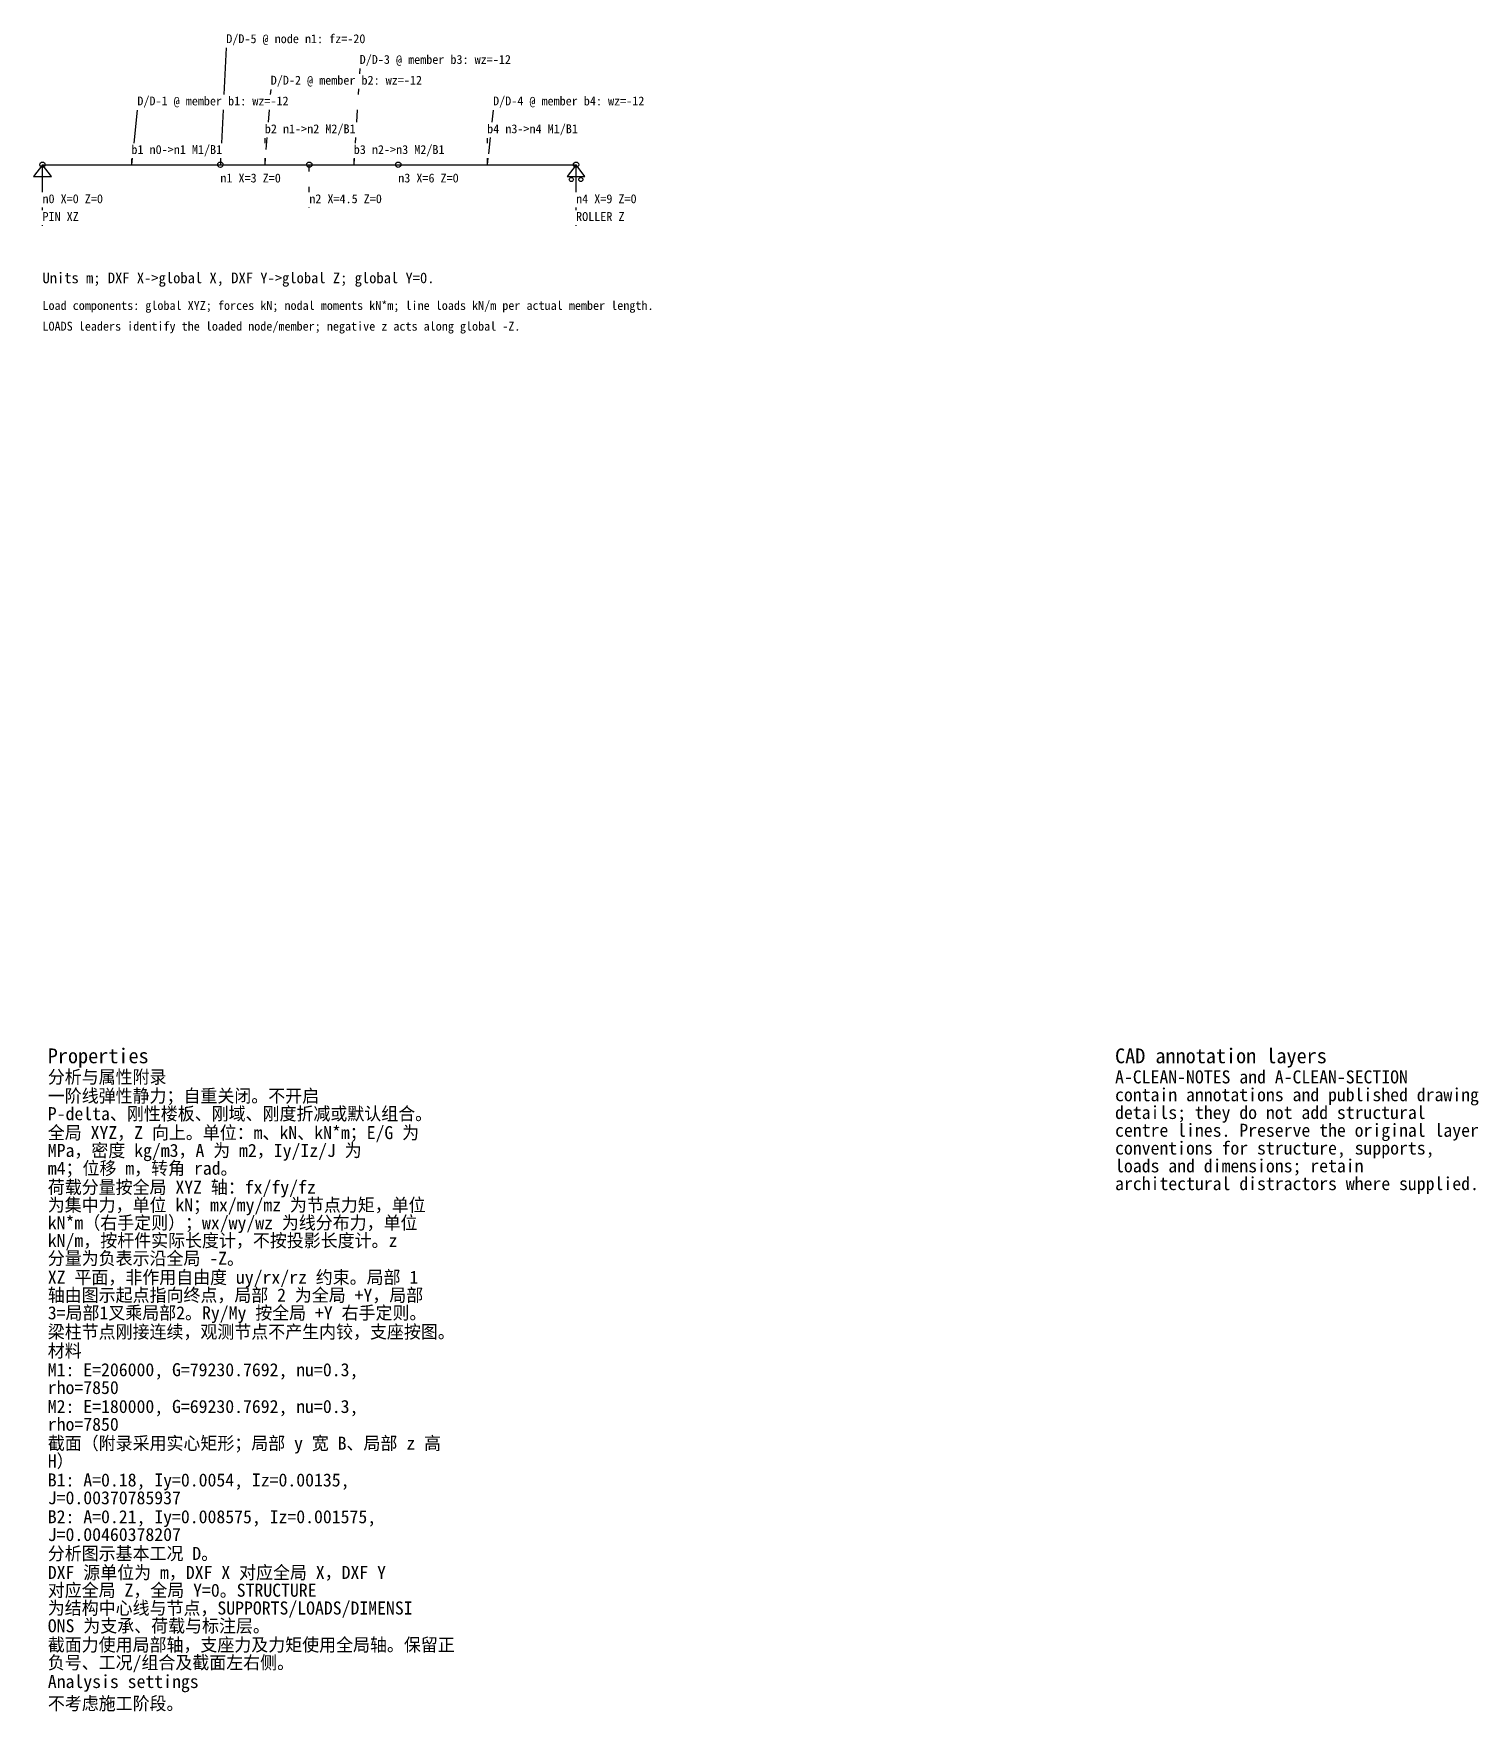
# Model space of a CAD drawing. Header units: metres. Extents: x -0.1 to 24.2, y -26.1 to 2.2.
import ezdxf

# ---------------------------------------------------------------- set-up
doc = ezdxf.new("R2010")
doc.units = ezdxf.units.M
for name, color, linetype in [('DIMENSIONS', 4, 'CONTINUOUS'), ('LOADS', 1, 'CONTINUOUS'), ('STRUCTURE', 7, 'CONTINUOUS'), ('SUPPORTS', 3, 'CONTINUOUS')]:
    doc.layers.add(name, color=color, linetype=linetype)

msp = doc.modelspace()

# ---------------------------------------------------------------- linework, layer by layer
at = {"layer": 'DIMENSIONS'}
for p, q in [((3.75, 0.45), (3.75, 0.365)), ((7.5, 0.45), (7.5, 0.365)), ((0, -0.465), (0, 0)), ((1.5, 0.1), (1.5, 0)), ((3.75, 0.107), (3.75, 0)), ((4.5, -0.115), (4.5, 0)), ((5.25, 0.1), (5.25, 0)), ((7.5, 0.107), (7.5, 0)), ((9, -0.465), (9, 0)), ((4.5, -0.465), (4.5, -0.372)), ((0, -0.73), (0, -0.722)), ((4.5, -0.73), (4.5, -0.722)), ((9, -0.73), (9, -0.722))]:
    msp.add_line(p, q, dxfattribs=at)
at = {"layer": 'LOADS'}
for p, q in [((3.1, 1.97), (3.06, 1.185)), ((5.35, 1.62), (5.345, 1.535)), ((3.85, 1.27), (3.843, 1.185)), ((5.329, 1.278), (5.323, 1.185)), ((1.6, 0.92), (1.54, 0.365)), ((3.047, 0.927), (3.019, 0.365)), ((3.823, 0.927), (3.806, 0.715)), ((5.307, 0.927), (5.294, 0.715)), ((7.6, 0.92), (7.578, 0.715)), ((3.786, 0.458), (3.77, 0.254)), ((5.278, 0.458), (5.273, 0.365)), ((7.55, 0.458), (7.52, 0.184)), ((1.512, 0.107), (1.5, 0)), ((3.005, 0.107), (3, 0)), ((3.758, 0.107), (3.75, 0)), ((5.257, 0.107), (5.25, 0)), ((7.512, 0.107), (7.5, 0))]:
    msp.add_line(p, q, dxfattribs=at)
at = {"layer": 'STRUCTURE'}
for p, q in [((0, 0), (3, 0)), ((3, 0), (4.5, 0)), ((4.5, 0), (6, 0)), ((6, 0), (9, 0))]:
    msp.add_line(p, q, dxfattribs=at)
for centre in [(0, 0), (3, 0), (4.5, 0), (6, 0), (9, 0)]:
    msp.add_circle(centre, 0.045, dxfattribs=at)
at = {"layer": 'SUPPORTS'}
for p, q in [((0, 0), (-0.15, -0.2)), ((0.15, -0.2), (0, 0)), ((0, -0.465), (0, 0)), ((9, 0), (8.85, -0.2)), ((9.15, -0.2), (9, 0)), ((9, -0.465), (9, 0)), ((-0.15, -0.2), (0.15, -0.2)), ((8.85, -0.2), (9.15, -0.2)), ((0, -0.765), (0, -0.722)), ((9, -0.765), (9, -0.722)), ((0, -1.03), (0, -1.022)), ((9, -1.03), (9, -1.022))]:
    msp.add_line(p, q, dxfattribs=at)
for centre in [(8.92, -0.25), (9.08, -0.25)]:
    msp.add_circle(centre, 0.035, dxfattribs=at)

# ---------------------------------------------------------------- texts
at = {"layer": 'A-CLEAN-NOTES'}
for s, height, p in [('Properties', 0.25, (0.09, -15.16)), ('CAD annotation layers', 0.25, (18.09, -15.16)), ('分析与属性附录', 0.22, (0.09, -15.5)), ('A-CLEAN-NOTES and A-CLEAN-SECTION', 0.22, (18.09, -15.5)), ('一阶线弹性静力；自重关闭。不开启', 0.22, (0.09, -15.82)), ('contain annotations and published drawing', 0.22, (18.09, -15.8)), ('P-delta、刚性楼板、刚域、刚度折减或默认组合。', 0.22, (0.09, -16.12)), ('details; they do not add structural', 0.22, (18.09, -16.1)), ('全局 XYZ，Z 向上。单位：m、kN、kN*m；E/G 为', 0.22, (0.09, -16.44)), ('centre lines. Preserve the original layer', 0.22, (18.09, -16.4)), ('MPa，密度 kg/m3，A 为 m2，Iy/Iz/J 为', 0.22, (0.09, -16.74)), ('conventions for structure, supports,', 0.22, (18.09, -16.7)), ('m4；位移 m，转角 rad。', 0.22, (0.09, -17.04)), ('loads and dimensions; retain', 0.22, (18.09, -17)), ('荷载分量按全局 XYZ 轴：fx/fy/fz', 0.22, (0.09, -17.36)), ('architectural distractors where supplied.', 0.22, (18.09, -17.3)), ('为集中力，单位 kN；mx/my/mz 为节点力矩，单位', 0.22, (0.09, -17.66)), ('kN*m（右手定则）；wx/wy/wz 为线分布力，单位', 0.22, (0.09, -17.96)), ('kN/m，按杆件实际长度计，不按投影长度计。z', 0.22, (0.09, -18.26)), ('分量为负表示沿全局 -Z。', 0.22, (0.09, -18.56)), ('XZ 平面，非作用自由度 uy/rx/rz 约束。局部 1', 0.22, (0.09, -18.88)), ('轴由图示起点指向终点，局部 2 为全局 +Y，局部', 0.22, (0.09, -19.18)), ('3=局部1叉乘局部2。Ry/My 按全局 +Y 右手定则。', 0.22, (0.09, -19.48)), ('梁柱节点刚接连续，观测节点不产生内铰，支座按图。', 0.22, (0.09, -19.8)), ('材料', 0.22, (0.09, -20.12)), ('M1: E=206000, G=79230.7692, nu=0.3,', 0.22, (0.09, -20.44)), ('rho=7850', 0.22, (0.09, -20.74)), ('M2: E=180000, G=69230.7692, nu=0.3,', 0.22, (0.09, -21.06)), ('rho=7850', 0.22, (0.09, -21.36)), ('截面（附录采用实心矩形；局部 y 宽 B、局部 z 高', 0.22, (0.09, -21.68)), ('H）', 0.22, (0.09, -21.98)), ('B1: A=0.18, Iy=0.0054, Iz=0.00135,', 0.22, (0.09, -22.3)), ('J=0.00370785937', 0.22, (0.09, -22.6)), ('B2: A=0.21, Iy=0.008575, Iz=0.001575,', 0.22, (0.09, -22.92)), ('J=0.00460378207', 0.22, (0.09, -23.22)), ('分析图示基本工况 D。', 0.22, (0.09, -23.54)), ('DXF 源单位为 m，DXF X 对应全局 X，DXF Y', 0.22, (0.09, -23.86)), ('对应全局 Z，全局 Y=0。STRUCTURE', 0.22, (0.09, -24.16)), ('为结构中心线与节点，SUPPORTS/LOADS/DIMENSI', 0.22, (0.09, -24.46)), ('ONS 为支承、荷载与标注层。', 0.22, (0.09, -24.76)), ('截面力使用局部轴，支座力及力矩使用全局轴。保留正', 0.22, (0.09, -25.08)), ('负号、工况/组合及截面左右侧。', 0.22, (0.09, -25.38)), ('Analysis settings', 0.22, (0.09, -25.7)), ('不考虑施工阶段。', 0.22, (0.09, -26.07))]:
    msp.add_text(s, height=height, dxfattribs=at).set_placement(p)
at = {"layer": 'DIMENSIONS'}
for s, height, p in [('b2 n1->n2 M2/B1', 0.15, (3.75, 0.53)), ('b4 n3->n4 M1/B1', 0.15, (7.5, 0.53)), ('b1 n0->n1 M1/B1', 0.15, (1.5, 0.18)), ('b3 n2->n3 M2/B1', 0.15, (5.25, 0.18)), ('n1 X=3 Z=0', 0.15, (3, -0.3)), ('n3 X=6 Z=0', 0.15, (6, -0.3)), ('n0 X=0 Z=0', 0.15, (0, -0.65)), ('n2 X=4.5 Z=0', 0.15, (4.5, -0.65)), ('n4 X=9 Z=0', 0.15, (9, -0.65)), ('Units m; DXF X->global X, DXF Y->global Z; global Y=0.', 0.18, (0, -2))]:
    msp.add_text(s, height=height, dxfattribs=at).set_placement(p)
at = {"layer": 'LOADS'}
for s, p in [('D/D-5 @ node n1: fz=-20', (3.1, 2.05)), ('D/D-3 @ member b3: wz=-12', (5.35, 1.7)), ('D/D-2 @ member b2: wz=-12', (3.85, 1.35)), ('D/D-1 @ member b1: wz=-12', (1.6, 1)), ('D/D-4 @ member b4: wz=-12', (7.6, 1)), ('Load components: global XYZ; forces kN; nodal moments kN*m; line loads kN/m per actual member length.', (0, -2.45)), ('LOADS leaders identify the loaded node/member; negative z acts along global -Z.', (0, -2.8))]:
    msp.add_text(s, height=0.15, dxfattribs=at).set_placement(p)
at = {"layer": 'SUPPORTS'}
for s, p in [('PIN XZ', (0, -0.95)), ('ROLLER Z', (9, -0.95))]:
    msp.add_text(s, height=0.15, dxfattribs=at).set_placement(p)

doc.saveas('drawing.dxf')
